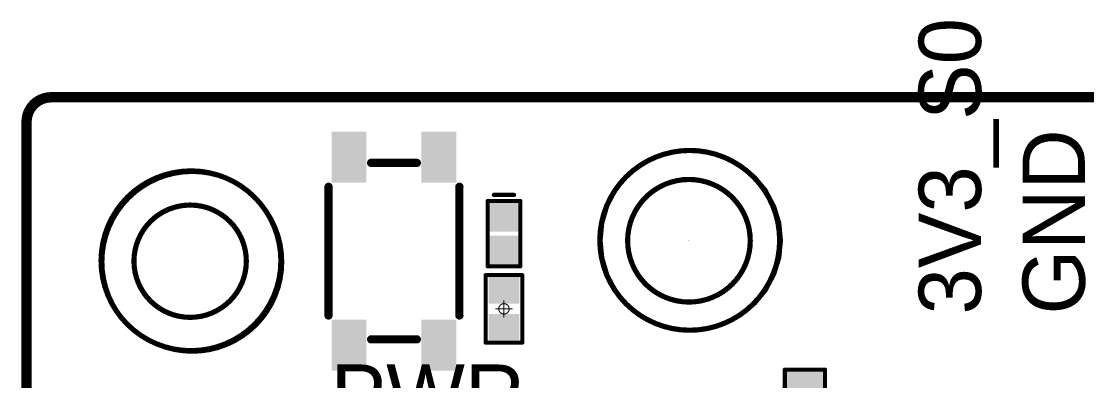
# Model space of a CAD drawing. Header units: millimetres. Extents: x 19.13 to 23.12, y 5.07 to 8.34.
# Drawn here: x 19.132 to 20.158, y 7.996 to 8.343 of the extents above; entities that cross this region are included whole.
import ezdxf

# ---------------------------------------------------------------- set-up
doc = ezdxf.new("R2010")
doc.units = ezdxf.units.MM
doc.header["$MEASUREMENT"] = 0
for name, color, linetype in [('BottomLayer', 5, 'Continuous'), ('BottomOverlay', 54, 'Continuous'), ('KeepOutLayer', 6, 'Continuous'), ('Mechanical15', 56, 'Continuous'), ('Mechanical3', 76, 'Continuous'), ('MultiLayer', 9, 'Continuous'), ('TopLayer', 1, 'Continuous'), ('TopOverlay', 2, 'Continuous'), ('TopPaste', 8, 'Continuous'), ('TopSolder', 216, 'Continuous')]:
    doc.layers.add(name, color=color, linetype=linetype)

# ---------------------------------------------------------------- blocks, each defined once
blk = doc.blocks.new('KEY_3_4_2_5__96')
at = {"layer": 'TopLayer'}
for points in [[(-0.1112, 0.0305), (-0.0699, 0.0305), (-0.1112, 0.0561), (-0.0699, 0.0561)], [(0.1112, 0.0561), (0.0699, 0.0561), (0.1112, 0.0305), (0.0699, 0.0305)], [(-0.1112, -0.0561), (-0.0699, -0.0561), (-0.1112, -0.0305), (-0.0699, -0.0305)], [(0.1112, -0.0305), (0.0699, -0.0305), (0.1112, -0.0561), (0.0699, -0.0561)]]:
    blk.add_solid(points, dxfattribs=at)
at = {"layer": 'TopOverlay', "const_width": 0.00787}
for points in [[(-0.062, 0.063), (0.062, 0.063)], [(-0.085, 0.022), (-0.085, -0.022)], [(0.085, 0.022), (0.085, -0.022)], [(-0.062, -0.063), (0.062, -0.063)]]:
    blk.add_lwpolyline(points, dxfattribs=at)
at = {"layer": 'TopOverlay', "const_width": 0.00394}
for points in [[(-0.064, 0.063, 1), (-0.06, 0.063, 1)], [(0.06, 0.063, 1), (0.064, 0.063, 1)], [(-0.087, 0.022, 1), (-0.083, 0.022, 1)], [(0.083, 0.022, 1), (0.087, 0.022, 1)], [(-0.087, -0.022, 1), (-0.083, -0.022, 1)], [(0.083, -0.022, 1), (0.087, -0.022, 1)], [(-0.064, -0.063, 1), (-0.06, -0.063, 1)], [(0.06, -0.063, 1), (0.064, -0.063, 1)]]:
    blk.add_lwpolyline(points, format="xyb", close=True, dxfattribs=at)
at = {"layer": 'TopPaste'}
for points in [[(-0.1112, 0.0305), (-0.0699, 0.0305), (-0.1112, 0.0561), (-0.0699, 0.0561)], [(0.1112, 0.0561), (0.0699, 0.0561), (0.1112, 0.0305), (0.0699, 0.0305)], [(-0.1112, -0.0561), (-0.0699, -0.0561), (-0.1112, -0.0305), (-0.0699, -0.0305)], [(0.1112, -0.0305), (0.0699, -0.0305), (0.1112, -0.0561), (0.0699, -0.0561)]]:
    blk.add_solid(points, dxfattribs=at)
at = {"layer": 'TopSolder'}
for points in [[(-0.1152, 0.0265), (-0.0659, 0.0265), (-0.1152, 0.0601), (-0.0659, 0.0601)], [(0.1152, 0.0601), (0.0659, 0.0601), (0.1152, 0.0265), (0.0659, 0.0265)], [(-0.1152, -0.0601), (-0.0659, -0.0601), (-0.1152, -0.0265), (-0.0659, -0.0265)], [(0.1152, -0.0265), (0.0659, -0.0265), (0.1152, -0.0601), (0.0659, -0.0601)]]:
    blk.add_solid(points, dxfattribs=at)
blk = doc.blocks.new('ESD0402_424')
at = {"layer": 'TopLayer'}
for points in [[(-0.0276, 0.0118), (-0.0276, -0.0118), (-0.0059, 0.0118), (-0.0059, -0.0118)], [(0.0059, 0.0118), (0.0059, -0.0118), (0.0276, 0.0118), (0.0276, -0.0118)]]:
    blk.add_solid(points, dxfattribs=at)
at = {"layer": 'TopOverlay', "const_width": 0.00394}
for points in [[(0.0315, 0.0157), (-0.0315, 0.0157)], [(-0.0315, -0.0157), (-0.0315, 0.0157)], [(0.0315, -0.0157), (0.0315, 0.0157)], [(0.0374, -0.0098), (0.0374, 0.0098)], [(0.0315, -0.0157), (-0.0315, -0.0157)]]:
    blk.add_lwpolyline(points, dxfattribs=at)
at = {"layer": 'TopOverlay', "const_width": 0.00197}
for points in [[(-0.0325, 0.0157, 1), (-0.0305, 0.0157, 1)], [(-0.0325, 0.0157, 1), (-0.0305, 0.0157, 1)], [(0.0305, 0.0157, 1), (0.0325, 0.0157, 1)], [(0.0305, 0.0157, 1), (0.0325, 0.0157, 1)], [(0.0364, 0.0098, 1), (0.0384, 0.0098, 1)], [(0.0364, -0.0098, 1), (0.0384, -0.0098, 1)], [(-0.0325, -0.0157, 1), (-0.0305, -0.0157, 1)], [(-0.0325, -0.0157, 1), (-0.0305, -0.0157, 1)], [(0.0305, -0.0157, 1), (0.0325, -0.0157, 1)], [(0.0305, -0.0157, 1), (0.0325, -0.0157, 1)]]:
    blk.add_lwpolyline(points, format="xyb", close=True, dxfattribs=at)
at = {"layer": 'TopPaste'}
for points in [[(-0.0276, 0.0118), (-0.0276, -0.0118), (-0.0059, 0.0118), (-0.0059, -0.0118)], [(0.0059, 0.0118), (0.0059, -0.0118), (0.0276, 0.0118), (0.0276, -0.0118)]]:
    blk.add_solid(points, dxfattribs=at)
at = {"layer": 'TopSolder'}
for points in [[(-0.0316, 0.0158), (-0.0316, -0.0158), (-0.0019, 0.0158), (-0.0019, -0.0158)], [(0.0019, 0.0158), (0.0019, -0.0158), (0.0316, 0.0158), (0.0316, -0.0158)]]:
    blk.add_solid(points, dxfattribs=at)
blk = doc.blocks.new('R0402_428')
at = {"layer": 'Mechanical15', "const_width": 0.001}
for points in [[(-0.0079, 0), (0.0079, 0)], [(0, 0.0079), (0, -0.0079)]]:
    blk.add_lwpolyline(points, dxfattribs=at)
at = {"layer": 'Mechanical15'}
for points, const_width in [([(-0.0081, 0, 1), (-0.0076, 0, 1)], 0.0005), ([(0.005, 0, 1), (-0.005, 0, 1)], 0.001), ([(-0.0053, 0, 1), (-0.0047, 0, 1)], 0.0005), ([(-0.0003, 0.0079, 1), (0.0003, 0.0079, 1)], 0.0005), ([(0.0047, 0, 1), (0.0053, 0, 1)], 0.0005), ([(0.0076, 0, 1), (0.0081, 0, 1)], 0.0005), ([(-0.0003, -0.0079, 1), (0.0003, -0.0079, 1)], 0.0005)]:
    blk.add_lwpolyline(points, format="xyb", close=True, dxfattribs=dict(at, const_width=const_width))
at = {"layer": 'TopLayer'}
for points in [[(-0.0266, -0.0108), (-0.0089, -0.0108), (-0.0266, 0.0108), (-0.0089, 0.0108)], [(0.0089, -0.0108), (0.0266, -0.0108), (0.0089, 0.0108), (0.0266, 0.0108)]]:
    blk.add_solid(points, dxfattribs=at)
at = {"layer": 'TopOverlay', "const_width": 0.00394}
for points in [[(-0.0325, 0.0177), (-0.0325, -0.0177)], [(-0.0325, 0.0177), (0.0325, 0.0177)], [(0.0325, 0.0177), (0.0325, -0.0177)], [(-0.0325, -0.0177), (0.0325, -0.0177)]]:
    blk.add_lwpolyline(points, dxfattribs=at)
at = {"layer": 'TopOverlay', "const_width": 0.00197}
for points in [[(-0.0335, 0.0177, 1), (-0.0315, 0.0177, 1)], [(-0.0335, 0.0177, 1), (-0.0315, 0.0177, 1)], [(0.0315, 0.0177, 1), (0.0335, 0.0177, 1)], [(0.0315, 0.0177, 1), (0.0335, 0.0177, 1)], [(-0.0335, -0.0177, 1), (-0.0315, -0.0177, 1)], [(-0.0335, -0.0177, 1), (-0.0315, -0.0177, 1)], [(0.0315, -0.0177, 1), (0.0335, -0.0177, 1)], [(0.0315, -0.0177, 1), (0.0335, -0.0177, 1)]]:
    blk.add_lwpolyline(points, format="xyb", close=True, dxfattribs=at)
at = {"layer": 'TopPaste'}
for points in [[(-0.0266, -0.0108), (-0.0089, -0.0108), (-0.0266, 0.0108), (-0.0089, 0.0108)], [(0.0089, -0.0108), (0.0266, -0.0108), (0.0089, 0.0108), (0.0266, 0.0108)]]:
    blk.add_solid(points, dxfattribs=at)
at = {"layer": 'TopSolder'}
for points in [[(-0.0306, -0.0148), (-0.0049, -0.0148), (-0.0306, 0.0148), (-0.0049, 0.0148)], [(0.0049, -0.0148), (0.0306, -0.0148), (0.0049, 0.0148), (0.0306, 0.0148)]]:
    blk.add_solid(points, dxfattribs=at)
blk = doc.blocks.new('0402_LED_501')
at = {"layer": 'TopLayer'}
for points in [[(-0.0096, 0.0138), (-0.0352, 0.0138), (-0.0096, -0.0138), (-0.0352, -0.0138)], [(0.0352, 0.0138), (0.0096, 0.0138), (0.0352, -0.0138), (0.0096, -0.0138)]]:
    blk.add_solid(points, dxfattribs=at)
at = {"layer": 'TopOverlay', "const_width": 0.00394}
for points in [[(-0.0413, 0.0138), (-0.0358, 0.0193)], [(-0.0354, 0.0193), (-0.0358, 0.0193)], [(-0.0177, 0.0193), (-0.0354, 0.0193)], [(0.0394, 0.0193), (0.0157, 0.0193)], [(0.0394, -0.0193), (0.0394, 0.0193)], [(-0.0472, -0.0138), (-0.0472, 0.0134)], [(-0.0413, -0.0134), (-0.0413, 0.0138)], [(-0.0049, 0), (0.0059, 0.0108)], [(-0.0049, -0.0108), (-0.0049, 0.0108)], [(0.0059, -0.0108), (0.0059, 0.0108)], [(0.0059, -0.0108), (-0.0049, 0)], [(-0.0354, -0.0193), (-0.0413, -0.0134)], [(-0.0177, -0.0193), (-0.0354, -0.0193)], [(-0.0177, -0.0193), (-0.0354, -0.0193)], [(0.0394, -0.0193), (0.0157, -0.0193)]]:
    blk.add_lwpolyline(points, dxfattribs=at)
at = {"layer": 'TopOverlay', "const_width": 0.00197}
for points in [[(-0.0368, 0.0193, 1), (-0.0348, 0.0193, 1)], [(-0.0368, 0.0193, 1), (-0.0348, 0.0193, 1)], [(-0.0364, 0.0193, 1), (-0.0344, 0.0193, 1)], [(-0.0364, 0.0193, 1), (-0.0344, 0.0193, 1)], [(-0.0187, 0.0193, 1), (-0.0167, 0.0193, 1)], [(0.0148, 0.0193, 1), (0.0167, 0.0193, 1)], [(0.0384, 0.0193, 1), (0.0404, 0.0193, 1)], [(0.0384, 0.0193, 1), (0.0404, 0.0193, 1)], [(-0.0482, 0.0134, 1), (-0.0463, 0.0134, 1)], [(-0.0423, 0.0138, 1), (-0.0404, 0.0138, 1)], [(-0.0423, 0.0138, 1), (-0.0404, 0.0138, 1)], [(-0.0059, 0.0108, 1), (-0.0039, 0.0108, 1)], [(0.0049, 0.0108, 1), (0.0069, 0.0108, 1)], [(0.0049, 0.0108, 1), (0.0069, 0.0108, 1)], [(-0.0059, 0, 1), (-0.0039, 0, 1)], [(-0.0059, 0, 1), (-0.0039, 0, 1)], [(-0.0059, -0.0108, 1), (-0.0039, -0.0108, 1)], [(0.0049, -0.0108, 1), (0.0069, -0.0108, 1)], [(0.0049, -0.0108, 1), (0.0069, -0.0108, 1)], [(-0.0482, -0.0138, 1), (-0.0463, -0.0138, 1)], [(-0.0423, -0.0134, 1), (-0.0404, -0.0134, 1)], [(-0.0423, -0.0134, 1), (-0.0404, -0.0134, 1)], [(-0.0364, -0.0193, 1), (-0.0344, -0.0193, 1)], [(-0.0364, -0.0193, 1), (-0.0344, -0.0193, 1)], [(-0.0364, -0.0193, 1), (-0.0344, -0.0193, 1)], [(-0.0187, -0.0193, 1), (-0.0167, -0.0193, 1)], [(-0.0187, -0.0193, 1), (-0.0167, -0.0193, 1)], [(0.0148, -0.0193, 1), (0.0167, -0.0193, 1)], [(0.0384, -0.0193, 1), (0.0404, -0.0193, 1)], [(0.0384, -0.0193, 1), (0.0404, -0.0193, 1)]]:
    blk.add_lwpolyline(points, format="xyb", close=True, dxfattribs=at)
at = {"layer": 'TopPaste'}
for points in [[(-0.0096, 0.0138), (-0.0352, 0.0138), (-0.0096, -0.0138), (-0.0352, -0.0138)], [(0.0352, 0.0138), (0.0096, 0.0138), (0.0352, -0.0138), (0.0096, -0.0138)]]:
    blk.add_solid(points, dxfattribs=at)
at = {"layer": 'TopSolder'}
for points in [[(-0.0056, 0.0178), (-0.0392, 0.0178), (-0.0056, -0.0178), (-0.0392, -0.0178)], [(0.0392, 0.0178), (0.0056, 0.0178), (0.0392, -0.0178), (0.0056, -0.0178)]]:
    blk.add_solid(points, dxfattribs=at)

msp = doc.modelspace()

# ---------------------------------------------------------------- linework, layer by layer
at = {"layer": 'BottomLayer'}
for p, q in [((19.7781, 8.2185), (19.7611, 8.2168)), ((19.7951, 8.2168), (19.7781, 8.2185)), ((19.7781, 8.2185), (19.7781, 8.2185)), ((19.7448, 8.2119), (19.7297, 8.2039)), ((19.7611, 8.2168), (19.7448, 8.2119)), ((19.8114, 8.2119), (19.7951, 8.2168)), ((19.8264, 8.2039), (19.8114, 8.2119)), ((19.2958, 8.1988), (19.2788, 8.1972)), ((19.3128, 8.1972), (19.2958, 8.1988)), ((19.2958, 8.1988), (19.2958, 8.1988)), ((19.7297, 8.2039), (19.7165, 8.193)), ((19.8396, 8.193), (19.8264, 8.2039)), ((19.2625, 8.1922), (19.2475, 8.1842)), ((19.2788, 8.1972), (19.2625, 8.1922)), ((19.3291, 8.1922), (19.3128, 8.1972)), ((19.3442, 8.1842), (19.3291, 8.1922)), ((19.7165, 8.193), (19.7057, 8.1798)), ((19.8505, 8.1798), (19.8396, 8.193)), ((19.2475, 8.1842), (19.2343, 8.1733)), ((19.3573, 8.1733), (19.3442, 8.1842)), ((19.7057, 8.1798), (19.6977, 8.1648)), ((19.8585, 8.1648), (19.8505, 8.1798)), ((19.2343, 8.1733), (19.2234, 8.1602)), ((19.3682, 8.1602), (19.3573, 8.1733)), ((19.2234, 8.1602), (19.2154, 8.1451)), ((19.3762, 8.1451), (19.3682, 8.1602)), ((19.6977, 8.1648), (19.6927, 8.1485)), ((19.8634, 8.1485), (19.8585, 8.1648)), ((19.6927, 8.1485), (19.6911, 8.1315)), ((19.8651, 8.1315), (19.8634, 8.1485)), ((19.2154, 8.1451), (19.2104, 8.1288)), ((19.3812, 8.1288), (19.3762, 8.1451)), ((19.2104, 8.1288), (19.2088, 8.1118)), ((19.3828, 8.1118), (19.3812, 8.1288)), ((19.6911, 8.1315), (19.6911, 8.1315)), ((19.6911, 8.1315), (19.6927, 8.1145)), ((19.8634, 8.1145), (19.8651, 8.1315)), ((19.8651, 8.1315), (19.8651, 8.1315)), ((19.2088, 8.1118), (19.2088, 8.1118)), ((19.2088, 8.1118), (19.2104, 8.0948)), ((19.3812, 8.0948), (19.3828, 8.1118)), ((19.3828, 8.1118), (19.3828, 8.1118)), ((19.6927, 8.1145), (19.6977, 8.0982)), ((19.8585, 8.0982), (19.8634, 8.1145)), ((19.2104, 8.0948), (19.2154, 8.0785)), ((19.3762, 8.0785), (19.3812, 8.0948)), ((19.6977, 8.0982), (19.7057, 8.0831)), ((19.8505, 8.0831), (19.8585, 8.0982)), ((19.2154, 8.0785), (19.2234, 8.0634)), ((19.3682, 8.0634), (19.3762, 8.0785)), ((19.7057, 8.0831), (19.7165, 8.0699)), ((19.8396, 8.0699), (19.8505, 8.0831)), ((19.7165, 8.0699), (19.7297, 8.0591)), ((19.8264, 8.0591), (19.8396, 8.0699)), ((19.2234, 8.0634), (19.2343, 8.0503)), ((19.3573, 8.0503), (19.3682, 8.0634)), ((19.7297, 8.0591), (19.7448, 8.0511)), ((19.8114, 8.0511), (19.8264, 8.0591)), ((19.2343, 8.0503), (19.2475, 8.0394)), ((19.3442, 8.0394), (19.3573, 8.0503)), ((19.7448, 8.0511), (19.7611, 8.0461)), ((19.7611, 8.0461), (19.7781, 8.0445)), ((19.7781, 8.0445), (19.7951, 8.0461)), ((19.7781, 8.0445), (19.7781, 8.0445)), ((19.7951, 8.0461), (19.8114, 8.0511)), ((19.2475, 8.0394), (19.2625, 8.0314)), ((19.3291, 8.0314), (19.3442, 8.0394)), ((19.2625, 8.0314), (19.2788, 8.0264)), ((19.2788, 8.0264), (19.2958, 8.0248)), ((19.2958, 8.0248), (19.3128, 8.0264)), ((19.2958, 8.0248), (19.2958, 8.0248)), ((19.3128, 8.0264), (19.3291, 8.0314))]:
    msp.add_line(p, q, dxfattribs=at)
at = {"layer": 'BottomOverlay'}
for points, const_width in [([(19.3837, 8.1108, 1), (19.2105, 8.1108, 1)], 0.00394), ([(19.2095, 8.1108, 1), (19.2115, 8.1108, 1)], 0.00197), ([(19.3828, 8.1108, 1), (19.3847, 8.1108, 1)], 0.00197)]:
    msp.add_lwpolyline(points, format="xyb", close=True, dxfattribs=dict(at, const_width=const_width))
at = {"layer": 'KeepOutLayer', "const_width": 0.01}
msp.add_lwpolyline([(19.1375, 8.2457, -0.414204), (19.1611, 8.2693)], format="xyb", dxfattribs=at)
for points in [[(19.1611, 8.2693), (23.0509, 8.2693)], [(19.1374, 5.1822), (19.1375, 8.2457)]]:
    msp.add_lwpolyline(points, dxfattribs=at)
at = {"layer": 'KeepOutLayer'}
for points, const_width in [([(19.1586, 8.2693, 1), (19.1636, 8.2693, 1)], 0.005), ([(19.1586, 8.2693, 1), (19.1636, 8.2693, 1)], 0.005), ([(19.135, 8.2457, 1), (19.14, 8.2457, 1)], 0.005), ([(19.135, 8.2457, 1), (19.14, 8.2457, 1)], 0.005), ([(19.8344, 8.1311, 1), (19.7163, 8.1311, 1)], 0.005), ([(19.3491, 8.1114, 1), (19.2409, 8.1114, 1)], 0.005), ([(19.715, 8.1311, 1), (19.7175, 8.1311, 1)], 0.0025), ([(19.8331, 8.1311, 1), (19.8356, 8.1311, 1)], 0.0025), ([(19.2396, 8.1114, 1), (19.2421, 8.1114, 1)], 0.0025), ([(19.3479, 8.1114, 1), (19.3504, 8.1114, 1)], 0.0025)]:
    msp.add_lwpolyline(points, format="xyb", close=True, dxfattribs=dict(at, const_width=const_width))
at = {"layer": 'Mechanical3'}
for points, const_width in [([(19.1613, 8.2693, 1), (19.161, 8.2693, 1)], 0.00025), ([(19.161, 8.2693, 1), (19.1611, 8.2693, 1)], 0.000125), ([(19.1612, 8.2693, 1), (19.1613, 8.2693, 1)], 0.000125), ([(19.1376, 8.2457, 1), (19.1374, 8.2457, 1)], 0.00025), ([(19.1373, 8.2457, 1), (19.1375, 8.2457, 1)], 0.000125), ([(19.1376, 8.2457, 1), (19.1377, 8.2457, 1)], 0.000125), ([(19.7755, 8.1311, 1), (19.7752, 8.1311, 1)], 0.00025), ([(19.7751, 8.1311, 1), (19.7753, 8.1311, 1)], 0.000125), ([(19.7754, 8.1311, 1), (19.7755, 8.1311, 1)], 0.000125), ([(19.2951, 8.1114, 1), (19.2949, 8.1114, 1)], 0.00025), ([(19.2951, 8.1114, 1), (19.2949, 8.1114, 1)], 0.00025), ([(19.2948, 8.1114, 1), (19.295, 8.1114, 1)], 0.000125), ([(19.2948, 8.1114, 1), (19.295, 8.1114, 1)], 0.000125), ([(19.2951, 8.1114, 1), (19.2952, 8.1114, 1)], 0.000125), ([(19.2951, 8.1114, 1), (19.2952, 8.1114, 1)], 0.000125)]:
    msp.add_lwpolyline(points, format="xyb", close=True, dxfattribs=dict(at, const_width=const_width))
at = {"layer": 'MultiLayer'}
for p, q in [((19.7638, 8.1893), (19.7526, 8.186)), ((19.7753, 8.1905), (19.7638, 8.1893)), ((19.7869, 8.1893), (19.7753, 8.1905)), ((19.7753, 8.1905), (19.7753, 8.1905)), ((19.798, 8.186), (19.7869, 8.1893)), ((19.7424, 8.1805), (19.7334, 8.1731)), ((19.7526, 8.186), (19.7424, 8.1805)), ((19.8083, 8.1805), (19.798, 8.186)), ((19.8173, 8.1731), (19.8083, 8.1805)), ((19.7334, 8.1731), (19.726, 8.1641)), ((19.8247, 8.1641), (19.8173, 8.1731)), ((19.2677, 8.1587), (19.2564, 8.15)), ((19.2809, 8.1641), (19.2677, 8.1587)), ((19.295, 8.166), (19.2809, 8.1641)), ((19.3091, 8.1641), (19.295, 8.166)), ((19.295, 8.166), (19.295, 8.166)), ((19.3223, 8.1587), (19.3091, 8.1641)), ((19.3336, 8.15), (19.3223, 8.1587)), ((19.726, 8.1641), (19.7205, 8.1538)), ((19.8302, 8.1538), (19.8247, 8.1641)), ((19.2564, 8.15), (19.2477, 8.1387)), ((19.3423, 8.1387), (19.3336, 8.15)), ((19.7205, 8.1538), (19.7171, 8.1427)), ((19.8335, 8.1427), (19.8302, 8.1538)), ((19.2477, 8.1387), (19.2423, 8.1255)), ((19.3478, 8.1255), (19.3423, 8.1387)), ((19.7171, 8.1427), (19.716, 8.1311)), ((19.8347, 8.1311), (19.8335, 8.1427)), ((19.716, 8.1311), (19.716, 8.1311)), ((19.716, 8.1311), (19.7171, 8.1196)), ((19.8335, 8.1196), (19.8347, 8.1311)), ((19.8347, 8.1311), (19.8347, 8.1311)), ((19.2423, 8.1255), (19.2404, 8.1114)), ((19.3496, 8.1114), (19.3478, 8.1255)), ((19.7171, 8.1196), (19.7205, 8.1084)), ((19.8302, 8.1084), (19.8335, 8.1196)), ((19.2404, 8.1114), (19.2404, 8.1114)), ((19.2404, 8.1114), (19.2423, 8.0973)), ((19.3478, 8.0973), (19.3496, 8.1114)), ((19.3496, 8.1114), (19.3496, 8.1114)), ((19.7205, 8.1084), (19.726, 8.0982)), ((19.8247, 8.0982), (19.8302, 8.1084)), ((19.2423, 8.0973), (19.2477, 8.0841)), ((19.3423, 8.0841), (19.3478, 8.0973)), ((19.726, 8.0982), (19.7334, 8.0892)), ((19.8173, 8.0892), (19.8247, 8.0982)), ((19.7334, 8.0892), (19.7424, 8.0818)), ((19.8083, 8.0818), (19.8173, 8.0892)), ((19.2477, 8.0841), (19.2564, 8.0728)), ((19.3336, 8.0728), (19.3423, 8.0841)), ((19.7424, 8.0818), (19.7526, 8.0763)), ((19.7526, 8.0763), (19.7638, 8.0729)), ((19.7869, 8.0729), (19.798, 8.0763)), ((19.798, 8.0763), (19.8083, 8.0818)), ((19.2564, 8.0728), (19.2677, 8.0641)), ((19.2677, 8.0641), (19.2809, 8.0587)), ((19.3091, 8.0587), (19.3223, 8.0641)), ((19.3223, 8.0641), (19.3336, 8.0728)), ((19.7638, 8.0729), (19.7753, 8.0718)), ((19.7753, 8.0718), (19.7869, 8.0729)), ((19.7753, 8.0718), (19.7753, 8.0718)), ((19.2809, 8.0587), (19.295, 8.0568)), ((19.295, 8.0568), (19.3091, 8.0587)), ((19.295, 8.0568), (19.295, 8.0568))]:
    msp.add_line(p, q, dxfattribs=at)
at = {"layer": 'TopLayer'}
for p, q in [((19.7781, 8.2185), (19.7611, 8.2168)), ((19.7951, 8.2168), (19.7781, 8.2185)), ((19.7781, 8.2185), (19.7781, 8.2185)), ((19.7448, 8.2119), (19.7297, 8.2039)), ((19.7611, 8.2168), (19.7448, 8.2119)), ((19.8114, 8.2119), (19.7951, 8.2168)), ((19.8264, 8.2039), (19.8114, 8.2119)), ((19.2958, 8.1988), (19.2788, 8.1972)), ((19.3128, 8.1972), (19.2958, 8.1988)), ((19.2958, 8.1988), (19.2958, 8.1988)), ((19.7297, 8.2039), (19.7165, 8.193)), ((19.8396, 8.193), (19.8264, 8.2039)), ((19.2625, 8.1922), (19.2475, 8.1842)), ((19.2788, 8.1972), (19.2625, 8.1922)), ((19.3291, 8.1922), (19.3128, 8.1972)), ((19.3442, 8.1842), (19.3291, 8.1922)), ((19.7165, 8.193), (19.7057, 8.1798)), ((19.8505, 8.1798), (19.8396, 8.193)), ((19.2475, 8.1842), (19.2343, 8.1733)), ((19.3573, 8.1733), (19.3442, 8.1842)), ((19.7057, 8.1798), (19.6977, 8.1648)), ((19.8585, 8.1648), (19.8505, 8.1798)), ((19.2343, 8.1733), (19.2234, 8.1602)), ((19.3682, 8.1602), (19.3573, 8.1733)), ((19.2234, 8.1602), (19.2154, 8.1451)), ((19.3762, 8.1451), (19.3682, 8.1602)), ((19.6977, 8.1648), (19.6927, 8.1485)), ((19.8634, 8.1485), (19.8585, 8.1648)), ((19.6927, 8.1485), (19.6911, 8.1315)), ((19.8651, 8.1315), (19.8634, 8.1485)), ((19.2154, 8.1451), (19.2104, 8.1288)), ((19.3812, 8.1288), (19.3762, 8.1451)), ((19.2104, 8.1288), (19.2088, 8.1118)), ((19.3828, 8.1118), (19.3812, 8.1288)), ((19.6911, 8.1315), (19.6911, 8.1315)), ((19.6911, 8.1315), (19.6927, 8.1145)), ((19.8634, 8.1145), (19.8651, 8.1315)), ((19.8651, 8.1315), (19.8651, 8.1315)), ((19.2088, 8.1118), (19.2088, 8.1118)), ((19.2088, 8.1118), (19.2104, 8.0948)), ((19.3812, 8.0948), (19.3828, 8.1118)), ((19.3828, 8.1118), (19.3828, 8.1118)), ((19.6927, 8.1145), (19.6977, 8.0982)), ((19.8585, 8.0982), (19.8634, 8.1145)), ((19.2104, 8.0948), (19.2154, 8.0785)), ((19.3762, 8.0785), (19.3812, 8.0948)), ((19.6977, 8.0982), (19.7057, 8.0831)), ((19.8505, 8.0831), (19.8585, 8.0982)), ((19.2154, 8.0785), (19.2234, 8.0634)), ((19.3682, 8.0634), (19.3762, 8.0785)), ((19.7057, 8.0831), (19.7165, 8.0699)), ((19.8396, 8.0699), (19.8505, 8.0831)), ((19.7165, 8.0699), (19.7297, 8.0591)), ((19.8264, 8.0591), (19.8396, 8.0699)), ((19.2234, 8.0634), (19.2343, 8.0503)), ((19.3573, 8.0503), (19.3682, 8.0634)), ((19.7297, 8.0591), (19.7448, 8.0511)), ((19.8114, 8.0511), (19.8264, 8.0591)), ((19.2343, 8.0503), (19.2475, 8.0394)), ((19.3442, 8.0394), (19.3573, 8.0503)), ((19.7448, 8.0511), (19.7611, 8.0461)), ((19.7611, 8.0461), (19.7781, 8.0445)), ((19.7781, 8.0445), (19.7951, 8.0461)), ((19.7781, 8.0445), (19.7781, 8.0445)), ((19.7951, 8.0461), (19.8114, 8.0511)), ((19.2475, 8.0394), (19.2625, 8.0314)), ((19.3291, 8.0314), (19.3442, 8.0394)), ((19.2625, 8.0314), (19.2788, 8.0264)), ((19.2788, 8.0264), (19.2958, 8.0248)), ((19.2958, 8.0248), (19.3128, 8.0264)), ((19.2958, 8.0248), (19.2958, 8.0248)), ((19.3128, 8.0264), (19.3291, 8.0314))]:
    msp.add_line(p, q, dxfattribs=at)
at = {"layer": 'TopOverlay'}
for points, const_width in [([(19.8627, 8.1315, 1), (19.6895, 8.1315, 1)], 0.005), ([(19.3824, 8.1118, 1), (19.2092, 8.1118, 1)], 0.005), ([(19.6883, 8.1315, 1), (19.6908, 8.1315, 1)], 0.0025), ([(19.8615, 8.1315, 1), (19.864, 8.1315, 1)], 0.0025), ([(19.2079, 8.1118, 1), (19.2104, 8.1118, 1)], 0.0025), ([(19.3812, 8.1118, 1), (19.3837, 8.1118, 1)], 0.0025)]:
    msp.add_lwpolyline(points, format="xyb", close=True, dxfattribs=dict(at, const_width=const_width))

# ---------------------------------------------------------------- block references
for name, p, rotation in [('KEY_3_4_2_5__96', (19.4913, 8.1211), 270), ('ESD0402_424', (19.5972, 8.1379), 90), ('R0402_428', (19.5972, 8.0655), 270), ('0402_LED_501', (19.887, 7.9676), 90)]:
    msp.add_blockref(name, p, dxfattribs=dict(rotation=rotation))

# ---------------------------------------------------------------- texts
for s, rotation, p in [('3V3_S0', 90, (20.0566, 8.0601)), ('GND', 90, (20.1566, 8.0601)), ('PWR', 360, (19.4303, 7.9519))]:
    msp.add_text(s, height=0.06, rotation=rotation, dxfattribs=at).set_placement(p)

doc.saveas('drawing.dxf')
